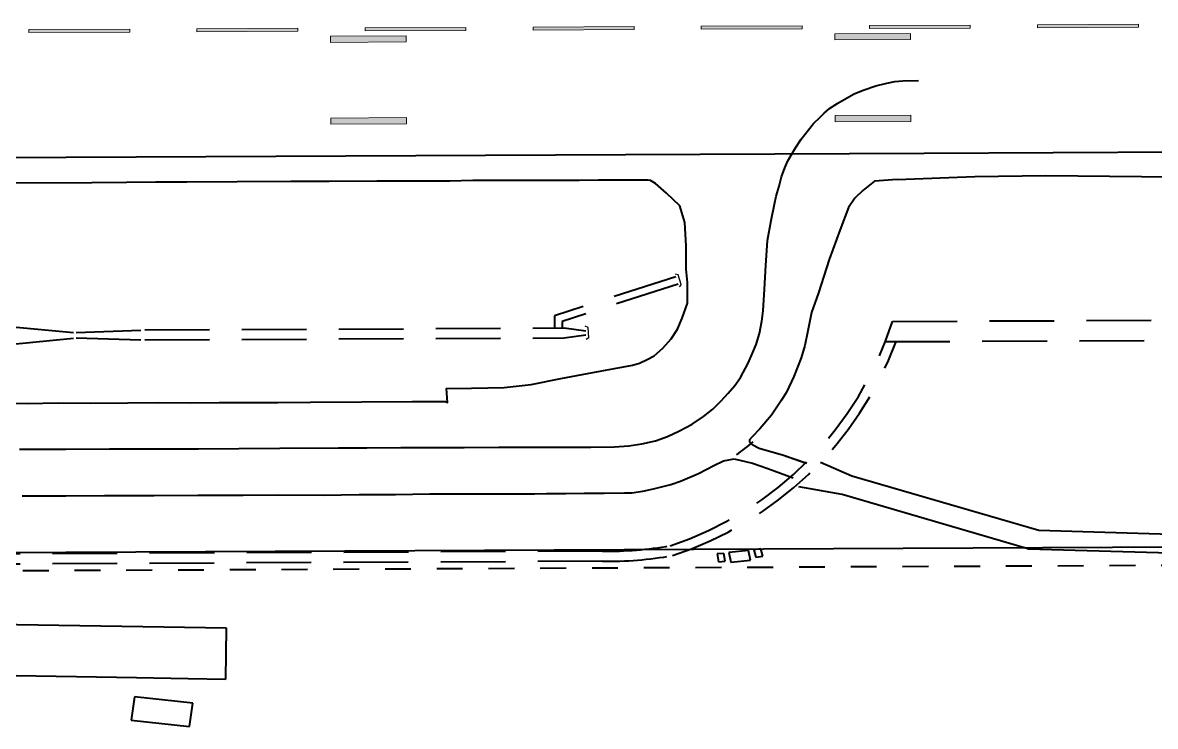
# Model space of a CAD drawing. Header units: metres. Extents: x 625987 to 635197, y 3048449 to 3066446.
# Drawn here: x 634638.626 to 634643.004, y 3063196.57 to 3063199.289 of the extents above; entities that cross this region are included whole.
import ezdxf

# ---------------------------------------------------------------- set-up
doc = ezdxf.new("R2010")
doc.units = ezdxf.units.M
for name, pattern in [('CENTER', [2, 1.25, -0.25, 0.25, -0.25]), ('DASHED', [0.75, 0.5, -0.25]), ('HIDDEN', [0.375, 0.25, -0.125])]:
    doc.linetypes.add(name, pattern=pattern)
for name, color, linetype, lineweight in [('C-BLDG', 253, 'Continuous', 5), ('C-CLER-AERO', 253, 'Continuous', 5), ('C-FENC-AIRF-SECU', 253, 'DASHED', 0), ('C-NTWK-WATR-AIRF', 253, 'HIDDEN', 0), ('C-ROAD-AIRF', 253, 'Continuous', 5), ('C-RUNN', 253, 'Continuous', 5), ('C-RUNN-CNTR', 253, 'Continuous', 18), ('C-RUNN-MARK', 253, 'Continuous', 0), ('C-RUNW-MARK', 252, 'Continuous', 20), ('C-SHLD', 253, 'Continuous', 5)]:
    doc.layers.add(name, color=color, linetype=linetype, lineweight=lineweight)
for name, color, linetype in [('C-ROAD-CNTR-N', 92, 'Continuous'), ('C-STRM-HEAD WALL', 253, 'Continuous'), ('C-TAXI-OTLN', 4, 'Continuous')]:
    doc.layers.add(name, color=color, linetype=linetype)
doc.styles.add('ADPI R', font='swiss.ttf')
doc.linetypes.add('OLS', pattern='A,4,-2,4,-2,["OLS",ADPI R,S=1.2,R=0,X=-1.7,Y=-0.5],-2,4,-2,4,-2', length=26)

# ---------------------------------------------------------------- blocks, each defined once
blk = doc.blocks.new('*U22')
at = {"layer": 'C-RUNN-MARK'}
for points in [[(634067.83, 3064449.39), (634066.99, 3064449.72), (634056.05, 3064421.79), (634056.88, 3064421.46)], [(634049.59, 3064402.84), (634048.75, 3064403.17), (634037.8, 3064375.24), (634038.64, 3064374.91)], [(634031.34, 3064356.29), (634030.51, 3064356.62), (634019.56, 3064328.68), (634020.4, 3064328.36)], [(634013.1, 3064309.74), (634012.26, 3064310.06), (634001.32, 3064282.13), (634002.16, 3064281.8)], [(633994.86, 3064263.18), (633994.02, 3064263.51), (633983.07, 3064235.58), (633983.91, 3064235.25)], [(633976.62, 3064216.63), (633975.78, 3064216.96), (633964.83, 3064189.03), (633965.67, 3064188.7)], [(633958.37, 3064170.08), (633957.53, 3064170.4), (633946.59, 3064142.47), (633947.43, 3064142.14)]]:
    blk.add_hatch(color=256, dxfattribs=at).paths.add_polyline_path(points)
for points in [[(634066.99, 3064449.72), (634056.05, 3064421.79), (634056.88, 3064421.46), (634067.83, 3064449.39)], [(634048.75, 3064403.17), (634037.8, 3064375.24), (634038.64, 3064374.91), (634049.59, 3064402.84)], [(634030.51, 3064356.62), (634019.56, 3064328.68), (634020.4, 3064328.36), (634031.34, 3064356.29)], [(634012.26, 3064310.06), (634001.32, 3064282.13), (634002.16, 3064281.8), (634013.1, 3064309.74)], [(633994.02, 3064263.51), (633983.07, 3064235.58), (633983.91, 3064235.25), (633994.86, 3064263.18)], [(633975.78, 3064216.96), (633964.83, 3064189.03), (633965.67, 3064188.7), (633976.62, 3064216.63)], [(633957.53, 3064170.4), (633946.59, 3064142.47), (633947.43, 3064142.14), (633958.37, 3064170.08)]]:
    blk.add_lwpolyline(points, close=True, dxfattribs=at)
blk = doc.blocks.new('*U23')
at = {"layer": 'C-RUNN-MARK'}
for points in [[(634067.83, 3064449.39), (634066.99, 3064449.72), (634056.05, 3064421.79), (634056.88, 3064421.46)], [(634049.59, 3064402.84), (634048.75, 3064403.17), (634037.8, 3064375.24), (634038.64, 3064374.91)], [(634031.34, 3064356.29), (634030.51, 3064356.62), (634019.56, 3064328.68), (634020.4, 3064328.36)], [(634013.1, 3064309.74), (634012.26, 3064310.06), (634001.32, 3064282.13), (634002.16, 3064281.8)], [(633994.86, 3064263.18), (633994.02, 3064263.51), (633983.07, 3064235.58), (633983.91, 3064235.25)], [(633976.62, 3064216.63), (633975.78, 3064216.96), (633964.83, 3064189.03), (633965.67, 3064188.7)], [(633958.37, 3064170.08), (633957.53, 3064170.4), (633946.59, 3064142.47), (633947.43, 3064142.14)]]:
    blk.add_hatch(color=256, dxfattribs=at).paths.add_polyline_path(points)
for points in [[(634066.99, 3064449.72), (634056.05, 3064421.79), (634056.88, 3064421.46), (634067.83, 3064449.39)], [(634048.75, 3064403.17), (634037.8, 3064375.24), (634038.64, 3064374.91), (634049.59, 3064402.84)], [(634030.51, 3064356.62), (634019.56, 3064328.68), (634020.4, 3064328.36), (634031.34, 3064356.29)], [(634012.26, 3064310.06), (634001.32, 3064282.13), (634002.16, 3064281.8), (634013.1, 3064309.74)], [(633994.02, 3064263.51), (633983.07, 3064235.58), (633983.91, 3064235.25), (633994.86, 3064263.18)], [(633975.78, 3064216.96), (633964.83, 3064189.03), (633965.67, 3064188.7), (633976.62, 3064216.63)], [(633957.53, 3064170.4), (633946.59, 3064142.47), (633947.43, 3064142.14), (633958.37, 3064170.08)]]:
    blk.add_lwpolyline(points, close=True, dxfattribs=at)
blk = doc.blocks.new('*E24')
at = {"layer": 'C-RUNN-MARK', "lineweight": 40, "xscale": 0.002599165789046899, "yscale": 0.002599239349365234, "zscale": 0.002599200000986457, "rotation": 111.6696554593716}
for name in ['*U22', '*U23']:
    blk.add_blockref(name, (642697.49157, 3064542.5593, 2882.9083), dxfattribs=at)
blk = doc.blocks.new('Kholsi_Close-flat-4')
at = {"layer": 'C-STRM-HEAD WALL', "ltscale": 0.1}
for points in [[(-0.11, 1.5), (-0.98, 1.92)], [(0.11, -1.5), (-0.11, 1.5)], [(0.11, -1.5), (-0.67, -2.05)]]:
    blk.add_lwpolyline(points, dxfattribs=at)
blk = doc.blocks.new('Kholsi_Close-flat-5')
at = {"layer": 'C-STRM-HEAD WALL', "ltscale": 0.1, "elevation": -1323.5}
for points in [[(-2.79, 2.31), (-3.72, 2.53)], [(-1.9, -0.56), (-2.79, 2.31)], [(-1.9, -0.56), (-2.54, -1.27)]]:
    blk.add_lwpolyline(points, dxfattribs=at)
blk = doc.blocks.new('Sup 2400m-flat-2')
at = {"layer": 'C-RUNW-MARK'}
h = blk.add_hatch(color=256, dxfattribs=at)
h.paths.add_polyline_path([(-922.5, 13.05), (-922.5, 11.25), (-900, 11.25), (-900, 13.05)])
h.paths.add_polyline_path([(-922.5, -13.05), (-922.5, -11.25), (-900, -11.25), (-900, -13.05)])
h.paths.add_polyline_path([(-772.5, 13.05), (-772.5, 11.25), (-750, 11.25), (-750, 13.05)])
h.paths.add_polyline_path([(-772.5, -13.05), (-772.5, -11.25), (-750, -11.25), (-750, -13.05)])
h.paths.add_polyline_path([(-622.5, 16.35), (-622.5, 14.55), (-600, 14.55), (-600, 16.35)])
h.paths.add_polyline_path([(-600, 13.05), (-600, 11.25), (-622.5, 11.25), (-622.5, 13.05)])
h.paths.add_polyline_path([(-622.5, -16.35), (-622.5, -14.55), (-600, -14.55), (-600, -16.35)])
h.paths.add_polyline_path([(-600, -13.05), (-600, -11.25), (-622.5, -11.25), (-622.5, -13.05)])
for points in [[(-922.5, 13.05), (-922.5, 11.25), (-900, 11.25), (-900, 13.05)], [(-772.5, 13.05), (-772.5, 11.25), (-750, 11.25), (-750, 13.05)], [(-922.5, -13.05), (-922.5, -11.25), (-900, -11.25), (-900, -13.05)], [(-772.5, -13.05), (-772.5, -11.25), (-750, -11.25), (-750, -13.05)]]:
    blk.add_lwpolyline(points, close=True, dxfattribs=at)

msp = doc.modelspace()

# ---------------------------------------------------------------- linework, layer by layer
at = {"layer": 'C-BLDG', "lineweight": 40}
for p, q in [((634641.4798, 3063197.2563, 24568986.0801), (634641.4525, 3063197.2518, 24568986.0801)), ((634641.4798, 3063197.2563, 24568986.0801), (634641.4525, 3063197.2518, 24568986.0801)), ((634641.4525, 3063197.2518, 24568986.0801), (634641.4598, 3063197.2234, 24568986.0801)), ((634641.4525, 3063197.2518, 24568986.0801), (634641.4598, 3063197.2234, 24568986.0801)), ((634641.4871, 3063197.228, 24568986.0801), (634641.4798, 3063197.2563, 24568986.0801)), ((634641.4871, 3063197.228, 24568986.0801), (634641.4798, 3063197.2563, 24568986.0801)), ((634641.3366, 3063197.2385, 24568986.0801), (634641.3106, 3063197.2364, 24568986.0801)), ((634641.3366, 3063197.2385, 24568986.0801), (634641.3106, 3063197.2364, 24568986.0801)), ((634641.3106, 3063197.2364, 24568986.0801), (634641.3157, 3063197.2061, 24568986.0801)), ((634641.3106, 3063197.2364, 24568986.0801), (634641.3157, 3063197.2061, 24568986.0801)), ((634641.3157, 3063197.2061, 24568986.0801), (634641.3417, 3063197.2082, 24568986.0801)), ((634641.3157, 3063197.2061, 24568986.0801), (634641.3417, 3063197.2082, 24568986.0801)), ((634641.3417, 3063197.2082, 24568986.0801), (634641.3366, 3063197.2385, 24568986.0801)), ((634641.3417, 3063197.2082, 24568986.0801), (634641.3366, 3063197.2385, 24568986.0801)), ((634641.4316, 3063197.2495, 24568986.0801), (634641.3553, 3063197.2416, 24568986.0801)), ((634641.4316, 3063197.2495, 24568986.0801), (634641.3553, 3063197.2416, 24568986.0801)), ((634641.3553, 3063197.2416, 24568986.0801), (634641.3631, 3063197.2039, 24568986.0801)), ((634641.3553, 3063197.2416, 24568986.0801), (634641.3631, 3063197.2039, 24568986.0801)), ((634641.3631, 3063197.2039, 24568986.0801), (634641.4394, 3063197.2118, 24568986.0801)), ((634641.3631, 3063197.2039, 24568986.0801), (634641.4394, 3063197.2118, 24568986.0801)), ((634641.4394, 3063197.2118, 24568986.0801), (634641.4316, 3063197.2495, 24568986.0801)), ((634641.4394, 3063197.2118, 24568986.0801), (634641.4316, 3063197.2495, 24568986.0801)), ((634641.4598, 3063197.2234, 24568986.0801), (634641.4871, 3063197.228, 24568986.0801)), ((634641.4598, 3063197.2234, 24568986.0801), (634641.4871, 3063197.228, 24568986.0801)), ((634639.4135, 3063196.9489, 24568986.0801), (634638.2224, 3063196.9695, 24568986.0801)), ((634639.4135, 3063196.9489, 24568986.0801), (634638.2224, 3063196.9695, 24568986.0801)), ((634639.411, 3063196.753, 24568986.0801), (634639.4135, 3063196.9489, 24568986.0801)), ((634639.411, 3063196.753, 24568986.0801), (634639.4135, 3063196.9489, 24568986.0801)), ((634638.2199, 3063196.7736, 24568986.0801), (634639.066, 3063196.7589, 24568986.0801)), ((634638.2199, 3063196.7736, 24568986.0801), (634639.066, 3063196.7589, 24568986.0801)), ((634639.066, 3063196.7589, 24568986.0801), (634639.2656, 3063196.7555, 24568986.0801)), ((634639.066, 3063196.7589, 24568986.0801), (634639.2656, 3063196.7555, 24568986.0801)), ((634639.2656, 3063196.7555, 24568986.0801), (634639.411, 3063196.753, 24568986.0801)), ((634639.2656, 3063196.7555, 24568986.0801), (634639.411, 3063196.753, 24568986.0801)), ((634639.0586, 3063196.684, 24568986.0801), (634639.0461, 3063196.5944, 24568986.0801)), ((634639.0586, 3063196.684, 24568986.0801), (634639.0461, 3063196.5944, 24568986.0801)), ((634639.2835, 3063196.6598, 24568986.0801), (634639.0586, 3063196.684, 24568986.0801)), ((634639.2835, 3063196.6598, 24568986.0801), (634639.0586, 3063196.684, 24568986.0801)), ((634639.271, 3063196.5702, 24568986.0801), (634639.2835, 3063196.6598, 24568986.0801)), ((634639.271, 3063196.5702, 24568986.0801), (634639.2835, 3063196.6598, 24568986.0801)), ((634639.0461, 3063196.5944, 24568986.0801), (634639.271, 3063196.5702, 24568986.0801)), ((634639.0461, 3063196.5944, 24568986.0801), (634639.271, 3063196.5702, 24568986.0801))]:
    msp.add_line(p, q, dxfattribs=at)
at = {"layer": 'C-CLER-AERO', "linetype": 'OLS', "lineweight": 40}
msp.add_line((634652.5942, 3063197.3079, 24568986.0801), (634612.9564, 3063197.1199, 24568986.0801), dxfattribs=at)
msp.add_line((634652.5942, 3063197.3079, 24568986.0801), (634612.9564, 3063197.1199, 24568986.0801), dxfattribs=at)
at = {"layer": 'C-FENC-AIRF-SECU', "lineweight": 40, "ltscale": 0.2}
msp.add_line((634647.1267, 3063197.211, 24568986.0801), (634631.7257, 3063197.1381, 24568986.0801), dxfattribs=at)
msp.add_line((634647.1267, 3063197.211, 24568986.0801), (634631.7257, 3063197.1381, 24568986.0801), dxfattribs=at)
at = {"layer": 'C-NTWK-WATR-AIRF', "lineweight": 40}
for p, q in [((634641.1501, 3063198.3074, 24568986.0801), (634640.6817, 3063198.1566, 24568986.0801)), ((634641.1501, 3063198.3074, 24568986.0801), (634640.6817, 3063198.1566, 24568986.0801)), ((634641.1593, 3063198.279, 24568986.0801), (634640.7117, 3063198.1348, 24568986.0801)), ((634641.1593, 3063198.279, 24568986.0801), (634640.7117, 3063198.1348, 24568986.0801)), ((634641.9879, 3063198.1346, 24568986.0801), (634652.7282, 3063198.1855, 24568986.0801)), ((634641.9879, 3063198.1346, 24568986.0801), (634652.7282, 3063198.1855, 24568986.0801)), ((634640.6817, 3063198.1566, 24568986.0801), (634640.6819, 3063198.1093, 24568986.0801)), ((634640.6817, 3063198.1566, 24568986.0801), (634640.6819, 3063198.1093, 24568986.0801)), ((634640.7117, 3063198.1348, 24568986.0801), (634640.7118, 3063198.1094, 24568986.0801)), ((634640.7117, 3063198.1348, 24568986.0801), (634640.7118, 3063198.1094, 24568986.0801)), ((634638.574, 3063198.1151, 24568986.0801), (634638.8333, 3063198.0914, 24568986.0801)), ((634638.574, 3063198.1151, 24568986.0801), (634638.8333, 3063198.0914, 24568986.0801)), ((634638.8333, 3063198.0914, 24568986.0801), (634639.0983, 3063198.1018, 24568986.0801)), ((634638.8333, 3063198.0914, 24568986.0801), (634639.0983, 3063198.1018, 24568986.0801)), ((634639.0983, 3063198.1018, 24568986.0801), (634640.7195, 3063198.1094, 24568986.0801)), ((634639.0983, 3063198.1018, 24568986.0801), (634640.7195, 3063198.1094, 24568986.0801)), ((634640.7195, 3063198.1094, 24568986.0801), (634640.8024, 3063198.0987, 24568986.0801)), ((634640.7195, 3063198.1094, 24568986.0801), (634640.8024, 3063198.0987, 24568986.0801)), ((634640.7197, 3063198.0711, 24568986.0801), (634640.8024, 3063198.0827, 24568986.0801)), ((634640.7197, 3063198.0711, 24568986.0801), (634640.8024, 3063198.0827, 24568986.0801)), ((634641.9603, 3063198.0565, 24568986.0801), (634652.7286, 3063198.1075, 24568986.0801)), ((634641.9603, 3063198.0565, 24568986.0801), (634652.7286, 3063198.1075, 24568986.0801)), ((634638.5744, 3063198.0451, 24568986.0801), (634638.8334, 3063198.0713, 24568986.0801)), ((634638.5744, 3063198.0451, 24568986.0801), (634638.8334, 3063198.0713, 24568986.0801)), ((634638.8334, 3063198.0713, 24568986.0801), (634639.0985, 3063198.0634, 24568986.0801)), ((634638.8334, 3063198.0713, 24568986.0801), (634639.0985, 3063198.0634, 24568986.0801)), ((634639.0985, 3063198.0634, 24568986.0801), (634640.7197, 3063198.0711, 24568986.0801)), ((634639.0985, 3063198.0634, 24568986.0801), (634640.7197, 3063198.0711, 24568986.0801)), ((634640.867, 3063197.2471, 24568986.0801), (634631.5559, 3063197.203, 24568986.0801)), ((634640.867, 3063197.2471, 24568986.0801), (634631.5559, 3063197.203, 24568986.0801)), ((634640.8668, 3063197.2081, 24568986.0801), (634631.5561, 3063197.164, 24568986.0801)), ((634640.8668, 3063197.2081, 24568986.0801), (634631.5561, 3063197.164, 24568986.0801))]:
    msp.add_line(p, q, dxfattribs=at)
for centre, major_axis, start_param, end_param in [((634640.7117, 3063198.5409, 24568986.0801), (0.9471, 0.9471), 4.243278, 5.189551), ((634640.7117, 3063198.5409, 24568986.0801), (0.9471, 0.9471), 4.243278, 5.189551), ((634640.7117, 3063198.5409, 24568986.0801), (0.9746, 0.9746), 4.241301, 5.138805), ((634640.7117, 3063198.5409, 24568986.0801), (0.9746, 0.9746), 4.241301, 5.138805), ((634640.8898, 3063198.603, 24568986.0801), (0.9589, 0.9589), 3.910174, 4.103734), ((634640.8898, 3063198.603, 24568986.0801), (0.9589, 0.9589), 3.910174, 4.103734), ((634640.8898, 3063198.603, 24568986.0801), (0.9865, 0.9865), 3.910478, 4.105686), ((634640.8898, 3063198.603, 24568986.0801), (0.9865, 0.9865), 3.910478, 4.105686)]:
    msp.add_ellipse(centre, major_axis=major_axis, ratio=1, start_param=start_param, end_param=end_param, dxfattribs=at)
at = {"layer": 'C-ROAD-AIRF', "lineweight": 40}
for p, q in [((634641.4355, 3063197.6769, 24568986.0801), (634641.4354, 3063197.6693, 24568986.0801)), ((634641.4355, 3063197.6769, 24568986.0801), (634641.4354, 3063197.6693, 24568986.0801)), ((634641.4354, 3063197.6693, 24568986.0801), (634641.4452, 3063197.6586, 24568986.0801)), ((634641.4354, 3063197.6693, 24568986.0801), (634641.4452, 3063197.6586, 24568986.0801)), ((634641.4452, 3063197.6586, 24568986.0801), (634641.4722, 3063197.6445, 24568986.0801)), ((634641.4452, 3063197.6586, 24568986.0801), (634641.4722, 3063197.6445, 24568986.0801)), ((634641.3344, 3063197.5966, 24568986.0801), (634641.3756, 3063197.6037, 24568986.0801)), ((634641.3344, 3063197.5966, 24568986.0801), (634641.3756, 3063197.6037, 24568986.0801)), ((634641.3756, 3063197.6037, 24568986.0801), (634641.4469, 3063197.5869, 24568986.0801)), ((634641.3756, 3063197.6037, 24568986.0801), (634641.4469, 3063197.5869, 24568986.0801)), ((634641.4722, 3063197.6445, 24568986.0801), (634641.5672, 3063197.6174, 24568986.0801)), ((634641.4722, 3063197.6445, 24568986.0801), (634641.5672, 3063197.6174, 24568986.0801)), ((634641.5672, 3063197.6174, 24568986.0801), (634641.6564, 3063197.587, 24568986.0801)), ((634641.5672, 3063197.6174, 24568986.0801), (634641.6564, 3063197.587, 24568986.0801)), ((634641.4469, 3063197.5869, 24568986.0801), (634641.506, 3063197.5664, 24568986.0801)), ((634641.4469, 3063197.5869, 24568986.0801), (634641.506, 3063197.5664, 24568986.0801)), ((634641.506, 3063197.5664, 24568986.0801), (634641.6045, 3063197.53, 24568986.0801)), ((634641.506, 3063197.5664, 24568986.0801), (634641.6045, 3063197.53, 24568986.0801)), ((634641.831, 3063197.5372, 24568986.0801), (634641.7101, 3063197.589, 24568986.0801)), ((634641.831, 3063197.5372, 24568986.0801), (634641.7101, 3063197.589, 24568986.0801)), ((634642.5542, 3063197.3265, 24568986.0801), (634641.831, 3063197.5372, 24568986.0801)), ((634642.5542, 3063197.3265, 24568986.0801), (634641.831, 3063197.5372, 24568986.0801)), ((634641.7932, 3063197.4662, 24568986.0801), (634641.6255, 3063197.4955, 24568986.0801)), ((634641.7932, 3063197.4662, 24568986.0801), (634641.6255, 3063197.4955, 24568986.0801)), ((634642.5107, 3063197.2555, 24568986.0801), (634641.7932, 3063197.4662, 24568986.0801)), ((634642.5107, 3063197.2555, 24568986.0801), (634641.7932, 3063197.4662, 24568986.0801)), ((634643.147, 3063197.3083, 24568986.0801), (634642.5542, 3063197.3265, 24568986.0801)), ((634643.147, 3063197.3083, 24568986.0801), (634642.5542, 3063197.3265, 24568986.0801)), ((634642.5107, 3063197.2555, 24568986.0801), (634643.2173, 3063197.237, 24568986.0801)), ((634642.5107, 3063197.2555, 24568986.0801), (634643.2173, 3063197.237, 24568986.0801))]:
    msp.add_line(p, q, dxfattribs=at)
msp.add_ellipse((634640.947, 3063198.2487, 24568986.0801), major_axis=(0.5421, 0.5421), ratio=1, start_param=4.536082, end_param=4.641036, dxfattribs=at)
msp.add_ellipse((634640.947, 3063198.2487, 24568986.0801), major_axis=(0.5421, 0.5421), ratio=1, start_param=4.536082, end_param=4.641036, dxfattribs=at)
at = {"layer": 'C-RUNN', "lineweight": 40, "ltscale": 0.1}
for p, q in [((634640.956, 3063198.7796, 24568986.0801), (634642.1099, 3063198.7851, 24568986.0801)), ((634640.956, 3063198.7796, 24568986.0801), (634642.1099, 3063198.7851, 24568986.0801)), ((634642.1099, 3063198.7851, 24568986.0801), (634650.3857, 3063198.8243, 24568986.0801)), ((634642.1099, 3063198.7851, 24568986.0801), (634650.3857, 3063198.8243, 24568986.0801)), ((634635.7606, 3063198.755, 24568986.0801), (634640.956, 3063198.7796, 24568986.0801)), ((634635.7606, 3063198.755, 24568986.0801), (634640.956, 3063198.7796, 24568986.0801))]:
    msp.add_line(p, q, dxfattribs=at)
at = {"layer": 'C-RUNN-CNTR', "linetype": 'CENTER', "lineweight": 40}
for p, q in [((634641.9235, 3063199.0448, 24568986.0801), (634641.9668, 3063199.0555, 24568986.0801)), ((634641.9235, 3063199.0448, 24568986.0801), (634641.9668, 3063199.0555, 24568986.0801)), ((634641.9668, 3063199.0555, 24568986.0801), (634641.9973, 3063199.0614, 24568986.0801)), ((634641.9668, 3063199.0555, 24568986.0801), (634641.9973, 3063199.0614, 24568986.0801)), ((634641.9973, 3063199.0614, 24568986.0801), (634642.0278, 3063199.0645, 24568986.0801)), ((634641.9973, 3063199.0614, 24568986.0801), (634642.0278, 3063199.0645, 24568986.0801)), ((634642.0278, 3063199.0645, 24568986.0801), (634642.0889, 3063199.0658, 24568986.0801)), ((634642.0278, 3063199.0645, 24568986.0801), (634642.0889, 3063199.0658, 24568986.0801)), ((634641.8101, 3063198.9978, 24568986.0801), (634641.8399, 3063199.0134, 24568986.0801)), ((634641.8101, 3063198.9978, 24568986.0801), (634641.8399, 3063199.0134, 24568986.0801)), ((634641.8399, 3063199.0134, 24568986.0801), (634641.875, 3063199.0288, 24568986.0801)), ((634641.8399, 3063199.0134, 24568986.0801), (634641.875, 3063199.0288, 24568986.0801)), ((634641.875, 3063199.0288, 24568986.0801), (634641.9235, 3063199.0448, 24568986.0801)), ((634641.875, 3063199.0288, 24568986.0801), (634641.9235, 3063199.0448, 24568986.0801)), ((634641.7444, 3063198.9568, 24568986.0801), (634641.7773, 3063198.9783, 24568986.0801)), ((634641.7444, 3063198.9568, 24568986.0801), (634641.7773, 3063198.9783, 24568986.0801)), ((634641.7773, 3063198.9783, 24568986.0801), (634641.8101, 3063198.9978, 24568986.0801)), ((634641.7773, 3063198.9783, 24568986.0801), (634641.8101, 3063198.9978, 24568986.0801)), ((634641.6833, 3063198.8995, 24568986.0801), (634641.707, 3063198.9226, 24568986.0801)), ((634641.6833, 3063198.8995, 24568986.0801), (634641.707, 3063198.9226, 24568986.0801)), ((634641.707, 3063198.9226, 24568986.0801), (634641.7238, 3063198.9399, 24568986.0801)), ((634641.707, 3063198.9226, 24568986.0801), (634641.7238, 3063198.9399, 24568986.0801)), ((634641.7238, 3063198.9399, 24568986.0801), (634641.7444, 3063198.9568, 24568986.0801)), ((634641.7238, 3063198.9399, 24568986.0801), (634641.7444, 3063198.9568, 24568986.0801)), ((634641.6357, 3063198.8388, 24568986.0801), (634641.6638, 3063198.8755, 24568986.0801)), ((634641.6357, 3063198.8388, 24568986.0801), (634641.6638, 3063198.8755, 24568986.0801)), ((634641.6638, 3063198.8755, 24568986.0801), (634641.6833, 3063198.8995, 24568986.0801)), ((634641.6638, 3063198.8755, 24568986.0801), (634641.6833, 3063198.8995, 24568986.0801)), ((634641.6126, 3063198.8056, 24568986.0801), (634641.6357, 3063198.8388, 24568986.0801)), ((634641.6126, 3063198.8056, 24568986.0801), (634641.6357, 3063198.8388, 24568986.0801)), ((634641.5962, 3063198.7766, 24568986.0801), (634641.6126, 3063198.8056, 24568986.0801)), ((634641.5962, 3063198.7766, 24568986.0801), (634641.6126, 3063198.8056, 24568986.0801)), ((634641.5724, 3063198.7281, 24568986.0801), (634641.5839, 3063198.7547, 24568986.0801)), ((634641.5724, 3063198.7281, 24568986.0801), (634641.5839, 3063198.7547, 24568986.0801)), ((634641.5839, 3063198.7547, 24568986.0801), (634641.5962, 3063198.7766, 24568986.0801)), ((634641.5839, 3063198.7547, 24568986.0801), (634641.5962, 3063198.7766, 24568986.0801)), ((634641.5597, 3063198.6935, 24568986.0801), (634641.5724, 3063198.7281, 24568986.0801)), ((634641.5597, 3063198.6935, 24568986.0801), (634641.5724, 3063198.7281, 24568986.0801)), ((634641.5389, 3063198.6182, 24568986.0801), (634641.5495, 3063198.6569, 24568986.0801)), ((634641.5389, 3063198.6182, 24568986.0801), (634641.5495, 3063198.6569, 24568986.0801)), ((634641.5495, 3063198.6569, 24568986.0801), (634641.5597, 3063198.6935, 24568986.0801)), ((634641.5495, 3063198.6569, 24568986.0801), (634641.5597, 3063198.6935, 24568986.0801)), ((634641.5319, 3063198.5875, 24568986.0801), (634641.5389, 3063198.6182, 24568986.0801)), ((634641.5319, 3063198.5875, 24568986.0801), (634641.5389, 3063198.6182, 24568986.0801)), ((634641.5189, 3063198.5246, 24568986.0801), (634641.5319, 3063198.5875, 24568986.0801)), ((634641.5189, 3063198.5246, 24568986.0801), (634641.5319, 3063198.5875, 24568986.0801)), ((634641.5053, 3063198.4477, 24568986.0801), (634641.5189, 3063198.5246, 24568986.0801)), ((634641.5053, 3063198.4477, 24568986.0801), (634641.5189, 3063198.5246, 24568986.0801)), ((634641.4991, 3063198.3505, 24568986.0801), (634641.5053, 3063198.4477, 24568986.0801)), ((634641.4991, 3063198.3505, 24568986.0801), (634641.5053, 3063198.4477, 24568986.0801)), ((634641.4935, 3063198.2599, 24568986.0801), (634641.4991, 3063198.3505, 24568986.0801)), ((634641.4935, 3063198.2599, 24568986.0801), (634641.4991, 3063198.3505, 24568986.0801)), ((634641.4884, 3063198.1753, 24568986.0801), (634641.4935, 3063198.2599, 24568986.0801)), ((634641.4884, 3063198.1753, 24568986.0801), (634641.4935, 3063198.2599, 24568986.0801)), ((634641.4829, 3063198.1351, 24568986.0801), (634641.4884, 3063198.1753, 24568986.0801)), ((634641.4829, 3063198.1351, 24568986.0801), (634641.4884, 3063198.1753, 24568986.0801)), ((634641.4741, 3063198.0886, 24568986.0801), (634641.4829, 3063198.1351, 24568986.0801)), ((634641.4741, 3063198.0886, 24568986.0801), (634641.4829, 3063198.1351, 24568986.0801)), ((634641.4612, 3063198.0456, 24568986.0801), (634641.4741, 3063198.0886, 24568986.0801)), ((634641.4612, 3063198.0456, 24568986.0801), (634641.4741, 3063198.0886, 24568986.0801)), ((634641.4474, 3063198.0122, 24568986.0801), (634641.4612, 3063198.0456, 24568986.0801)), ((634641.4474, 3063198.0122, 24568986.0801), (634641.4612, 3063198.0456, 24568986.0801)), ((634641.4301, 3063197.9735, 24568986.0801), (634641.4474, 3063198.0122, 24568986.0801)), ((634641.4301, 3063197.9735, 24568986.0801), (634641.4474, 3063198.0122, 24568986.0801)), ((634641.4009, 3063197.9182, 24568986.0801), (634641.4301, 3063197.9735, 24568986.0801)), ((634641.4009, 3063197.9182, 24568986.0801), (634641.4301, 3063197.9735, 24568986.0801)), ((634641.3782, 3063197.8874, 24568986.0801), (634641.4009, 3063197.9182, 24568986.0801)), ((634641.3782, 3063197.8874, 24568986.0801), (634641.4009, 3063197.9182, 24568986.0801)), ((634641.3532, 3063197.8573, 24568986.0801), (634641.3782, 3063197.8874, 24568986.0801)), ((634641.3532, 3063197.8573, 24568986.0801), (634641.3782, 3063197.8874, 24568986.0801)), ((634641.2938, 3063197.796, 24568986.0801), (634641.326, 3063197.8277, 24568986.0801)), ((634641.2938, 3063197.796, 24568986.0801), (634641.326, 3063197.8277, 24568986.0801)), ((634641.326, 3063197.8277, 24568986.0801), (634641.3532, 3063197.8573, 24568986.0801)), ((634641.326, 3063197.8277, 24568986.0801), (634641.3532, 3063197.8573, 24568986.0801)), ((634641.2578, 3063197.7668, 24568986.0801), (634641.2938, 3063197.796, 24568986.0801)), ((634641.2578, 3063197.7668, 24568986.0801), (634641.2938, 3063197.796, 24568986.0801)), ((634641.1654, 3063197.7118, 24568986.0801), (634641.2134, 3063197.738, 24568986.0801)), ((634641.1654, 3063197.7118, 24568986.0801), (634641.2134, 3063197.738, 24568986.0801)), ((634641.2134, 3063197.738, 24568986.0801), (634641.2578, 3063197.7668, 24568986.0801)), ((634641.2134, 3063197.738, 24568986.0801), (634641.2578, 3063197.7668, 24568986.0801)), ((634641.0717, 3063197.6736, 24568986.0801), (634641.1179, 3063197.6903, 24568986.0801)), ((634641.0717, 3063197.6736, 24568986.0801), (634641.1179, 3063197.6903, 24568986.0801)), ((634641.1179, 3063197.6903, 24568986.0801), (634641.1654, 3063197.7118, 24568986.0801)), ((634641.1179, 3063197.6903, 24568986.0801), (634641.1654, 3063197.7118, 24568986.0801)), ((634639.4616, 3063197.6436, 24568986.0801), (634639.62, 3063197.6455, 24568986.0801)), ((634639.4616, 3063197.6436, 24568986.0801), (634639.62, 3063197.6455, 24568986.0801)), ((634639.62, 3063197.6455, 24568986.0801), (634639.8467, 3063197.6462, 24568986.0801)), ((634639.62, 3063197.6455, 24568986.0801), (634639.8467, 3063197.6462, 24568986.0801)), ((634639.8467, 3063197.6462, 24568986.0801), (634639.9562, 3063197.6459, 24568986.0801)), ((634639.8467, 3063197.6462, 24568986.0801), (634639.9562, 3063197.6459, 24568986.0801)), ((634639.9562, 3063197.6459, 24568986.0801), (634640.0873, 3063197.6481, 24568986.0801)), ((634639.9562, 3063197.6459, 24568986.0801), (634640.0873, 3063197.6481, 24568986.0801)), ((634640.0873, 3063197.6481, 24568986.0801), (634640.3326, 3063197.6481, 24568986.0801)), ((634640.0873, 3063197.6481, 24568986.0801), (634640.3326, 3063197.6481, 24568986.0801)), ((634640.3326, 3063197.6481, 24568986.0801), (634640.467, 3063197.6483, 24568986.0801)), ((634640.3326, 3063197.6481, 24568986.0801), (634640.467, 3063197.6483, 24568986.0801)), ((634640.467, 3063197.6483, 24568986.0801), (634640.6004, 3063197.6489, 24568986.0801)), ((634640.467, 3063197.6483, 24568986.0801), (634640.6004, 3063197.6489, 24568986.0801)), ((634640.6004, 3063197.6489, 24568986.0801), (634640.8224, 3063197.6493, 24568986.0801)), ((634640.6004, 3063197.6489, 24568986.0801), (634640.8224, 3063197.6493, 24568986.0801)), ((634640.8224, 3063197.6493, 24568986.0801), (634640.9139, 3063197.6497, 24568986.0801)), ((634640.8224, 3063197.6493, 24568986.0801), (634640.9139, 3063197.6497, 24568986.0801)), ((634640.9139, 3063197.6497, 24568986.0801), (634640.9695, 3063197.654, 24568986.0801)), ((634640.9139, 3063197.6497, 24568986.0801), (634640.9695, 3063197.654, 24568986.0801)), ((634640.9695, 3063197.654, 24568986.0801), (634641.0189, 3063197.6611, 24568986.0801)), ((634640.9695, 3063197.654, 24568986.0801), (634641.0189, 3063197.6611, 24568986.0801)), ((634641.0189, 3063197.6611, 24568986.0801), (634641.0717, 3063197.6736, 24568986.0801)), ((634641.0189, 3063197.6611, 24568986.0801), (634641.0717, 3063197.6736, 24568986.0801)), ((634638.614, 3063197.6405, 24568986.0801), (634638.7926, 3063197.6413, 24568986.0801)), ((634638.614, 3063197.6405, 24568986.0801), (634638.7926, 3063197.6413, 24568986.0801)), ((634638.7926, 3063197.6413, 24568986.0801), (634638.9613, 3063197.6424, 24568986.0801)), ((634638.7926, 3063197.6413, 24568986.0801), (634638.9613, 3063197.6424, 24568986.0801)), ((634638.9613, 3063197.6424, 24568986.0801), (634639.1518, 3063197.6426, 24568986.0801)), ((634638.9613, 3063197.6424, 24568986.0801), (634639.1518, 3063197.6426, 24568986.0801)), ((634639.1518, 3063197.6426, 24568986.0801), (634639.3061, 3063197.643, 24568986.0801)), ((634639.1518, 3063197.6426, 24568986.0801), (634639.3061, 3063197.643, 24568986.0801)), ((634639.3061, 3063197.643, 24568986.0801), (634639.4616, 3063197.6436, 24568986.0801)), ((634639.3061, 3063197.643, 24568986.0801), (634639.4616, 3063197.6436, 24568986.0801))]:
    msp.add_line(p, q, dxfattribs=at)
at = {"layer": 'C-SHLD', "lineweight": 40}
for p, q in [((634642.3062, 3063198.6949, 24568986.0801), (634642.5802, 3063198.6982, 24568986.0801)), ((634642.3062, 3063198.6949, 24568986.0801), (634642.5802, 3063198.6982, 24568986.0801)), ((634642.5802, 3063198.6982, 24568986.0801), (634642.9504, 3063198.6943, 24568986.0801)), ((634642.5802, 3063198.6982, 24568986.0801), (634642.9504, 3063198.6943, 24568986.0801)), ((634642.0061, 3063198.6829, 24568986.0801), (634642.3062, 3063198.6949, 24568986.0801)), ((634642.0061, 3063198.6829, 24568986.0801), (634642.3062, 3063198.6949, 24568986.0801)), ((634642.0061, 3063198.6829, 24568986.0801), (634642.0061, 3063198.6829, 24568986.0801)), ((634642.0061, 3063198.6829, 24568986.0801), (634642.0061, 3063198.6829, 24568986.0801)), ((634642.9504, 3063198.6943, 24568986.0801), (634643.2584, 3063198.6928, 24568986.0801)), ((634642.9504, 3063198.6943, 24568986.0801), (634643.2584, 3063198.6928, 24568986.0801))]:
    msp.add_line(p, q, dxfattribs=at)
for points in [[(634641.1144, 3063198.6304, 24568986.0801), (634641.0723, 3063198.6676, 24568986.0801), (634641.0524, 3063198.6795, 24568986.0801), (634641.0432, 3063198.6799, 24568986.0801), (634640.943, 3063198.6808, 24568986.0801), (634640.8518, 3063198.6808, 24568986.0801), (634640.7776, 3063198.6795, 24568986.0801), (634640.7127, 3063198.6794, 24568986.0801), (634640.6173, 3063198.6787, 24568986.0801), (634640.5513, 3063198.6791, 24568986.0801), (634640.4536, 3063198.679, 24568986.0801), (634640.366, 3063198.6788, 24568986.0801), (634640.2769, 3063198.6771, 24568986.0801), (634640.1966, 3063198.677, 24568986.0801), (634639.9945, 3063198.6768, 24568986.0801), (634639.8103, 3063198.6748, 24568986.0801), (634639.6629, 3063198.6756, 24568986.0801), (634639.4547, 3063198.674, 24568986.0801), (634639.2605, 3063198.6726, 24568986.0801), (634639.1415, 3063198.6721, 24568986.0801), (634639.0271, 3063198.6711, 24568986.0801), (634638.8936, 3063198.6706, 24568986.0801), (634638.5644, 3063198.6687, 24568986.0801)], [(634641.1144, 3063198.6304, 24568986.0801), (634641.0723, 3063198.6676, 24568986.0801), (634641.0524, 3063198.6795, 24568986.0801), (634641.0432, 3063198.6799, 24568986.0801), (634640.943, 3063198.6808, 24568986.0801), (634640.8518, 3063198.6808, 24568986.0801), (634640.7776, 3063198.6795, 24568986.0801), (634640.7127, 3063198.6794, 24568986.0801), (634640.6173, 3063198.6787, 24568986.0801), (634640.5513, 3063198.6791, 24568986.0801), (634640.4536, 3063198.679, 24568986.0801), (634640.366, 3063198.6788, 24568986.0801), (634640.2769, 3063198.6771, 24568986.0801), (634640.1966, 3063198.677, 24568986.0801), (634639.9945, 3063198.6768, 24568986.0801), (634639.8103, 3063198.6748, 24568986.0801), (634639.6629, 3063198.6756, 24568986.0801), (634639.4547, 3063198.674, 24568986.0801), (634639.2605, 3063198.6726, 24568986.0801), (634639.1415, 3063198.6721, 24568986.0801), (634639.0271, 3063198.6711, 24568986.0801), (634638.8936, 3063198.6706, 24568986.0801), (634638.5644, 3063198.6687, 24568986.0801)], [(634638.5045, 3063197.8184, 24568986.0801), (634638.644, 3063197.818, 24568986.0801), (634638.7633, 3063197.8198, 24568986.0801), (634638.8887, 3063197.8187, 24568986.0801), (634639.033, 3063197.8207, 24568986.0801), (634639.1514, 3063197.821, 24568986.0801), (634639.2743, 3063197.8202, 24568986.0801), (634639.3852, 3063197.8218, 24568986.0801), (634639.4967, 3063197.8213, 24568986.0801), (634639.612, 3063197.8218, 24568986.0801), (634639.7384, 3063197.8224, 24568986.0801), (634639.9365, 3063197.8237, 24568986.0801), (634640.1311, 3063197.8252, 24568986.0801), (634640.2609, 3063197.8257, 24568986.0801), (634640.268, 3063197.8219, 24568986.0801), (634640.2638, 3063197.8757, 24568986.0801), (634640.3606, 3063197.877, 24568986.0801), (634640.4873, 3063197.8792, 24568986.0801), (634640.5915, 3063197.8913, 24568986.0801), (634640.7061, 3063197.9139, 24568986.0801), (634640.8303, 3063197.9368, 24568986.0801), (634640.9831, 3063197.9662, 24568986.0801), (634641.0098, 3063197.9728, 24568986.0801), (634641.0404, 3063197.9872, 24568986.0801), (634641.0676, 3063198.0016, 24568986.0801), (634641.1008, 3063198.031, 24568986.0801), (634641.1327, 3063198.0669, 24568986.0801), (634641.157, 3063198.105, 24568986.0801), (634641.1746, 3063198.1478, 24568986.0801), (634641.1964, 3063198.2046, 24568986.0801), (634641.1963, 3063198.2849, 24568986.0801), (634641.1908, 3063198.3365, 24568986.0801), (634641.1904, 3063198.4268, 24568986.0801), (634641.1849, 3063198.5166, 24568986.0801), (634641.1663, 3063198.5811, 24568986.0801), (634641.1144, 3063198.6304, 24568986.0801)], [(634638.5045, 3063197.8184, 24568986.0801), (634638.644, 3063197.818, 24568986.0801), (634638.7633, 3063197.8198, 24568986.0801), (634638.8887, 3063197.8187, 24568986.0801), (634639.033, 3063197.8207, 24568986.0801), (634639.1514, 3063197.821, 24568986.0801), (634639.2743, 3063197.8202, 24568986.0801), (634639.3852, 3063197.8218, 24568986.0801), (634639.4967, 3063197.8213, 24568986.0801), (634639.612, 3063197.8218, 24568986.0801), (634639.7384, 3063197.8224, 24568986.0801), (634639.9365, 3063197.8237, 24568986.0801), (634640.1311, 3063197.8252, 24568986.0801), (634640.2609, 3063197.8257, 24568986.0801), (634640.268, 3063197.8219, 24568986.0801), (634640.2638, 3063197.8757, 24568986.0801), (634640.3606, 3063197.877, 24568986.0801), (634640.4873, 3063197.8792, 24568986.0801), (634640.5915, 3063197.8913, 24568986.0801), (634640.7061, 3063197.9139, 24568986.0801), (634640.8303, 3063197.9368, 24568986.0801), (634640.9831, 3063197.9662, 24568986.0801), (634641.0098, 3063197.9728, 24568986.0801), (634641.0404, 3063197.9872, 24568986.0801), (634641.0676, 3063198.0016, 24568986.0801), (634641.1008, 3063198.031, 24568986.0801), (634641.1327, 3063198.0669, 24568986.0801), (634641.157, 3063198.105, 24568986.0801), (634641.1746, 3063198.1478, 24568986.0801), (634641.1964, 3063198.2046, 24568986.0801), (634641.1963, 3063198.2849, 24568986.0801), (634641.1908, 3063198.3365, 24568986.0801), (634641.1904, 3063198.4268, 24568986.0801), (634641.1849, 3063198.5166, 24568986.0801), (634641.1663, 3063198.5811, 24568986.0801), (634641.1144, 3063198.6304, 24568986.0801)]]:
    msp.add_polyline3d(points, dxfattribs=at)
at = {"layer": 'C-TAXI-OTLN', "color": 253, "lineweight": 40}
for p, q in [((634641.2383, 3063197.5477, 24568986.0801), (634641.2972, 3063197.5781, 24568986.0801)), ((634641.2383, 3063197.5477, 24568986.0801), (634641.2972, 3063197.5781, 24568986.0801)), ((634641.2972, 3063197.5781, 24568986.0801), (634641.3344, 3063197.5966, 24568986.0801)), ((634641.2972, 3063197.5781, 24568986.0801), (634641.3344, 3063197.5966, 24568986.0801)), ((634641.1314, 3063197.5043, 24568986.0801), (634641.1687, 3063197.5176, 24568986.0801)), ((634641.1314, 3063197.5043, 24568986.0801), (634641.1687, 3063197.5176, 24568986.0801)), ((634641.1687, 3063197.5176, 24568986.0801), (634641.2383, 3063197.5477, 24568986.0801)), ((634641.1687, 3063197.5176, 24568986.0801), (634641.2383, 3063197.5477, 24568986.0801)), ((634640.6509, 3063197.4692, 24568986.0801), (634640.7252, 3063197.4702, 24568986.0801)), ((634640.6509, 3063197.4692, 24568986.0801), (634640.7252, 3063197.4702, 24568986.0801)), ((634640.7252, 3063197.4702, 24568986.0801), (634640.7967, 3063197.471, 24568986.0801)), ((634640.7252, 3063197.4702, 24568986.0801), (634640.7967, 3063197.471, 24568986.0801)), ((634640.7967, 3063197.471, 24568986.0801), (634640.8731, 3063197.4708, 24568986.0801)), ((634640.7967, 3063197.471, 24568986.0801), (634640.8731, 3063197.4708, 24568986.0801)), ((634640.8731, 3063197.4708, 24568986.0801), (634640.9528, 3063197.4719, 24568986.0801)), ((634640.8731, 3063197.4708, 24568986.0801), (634640.9528, 3063197.4719, 24568986.0801)), ((634640.9528, 3063197.4719, 24568986.0801), (634640.9801, 3063197.4727, 24568986.0801)), ((634640.9528, 3063197.4719, 24568986.0801), (634640.9801, 3063197.4727, 24568986.0801)), ((634640.9801, 3063197.4727, 24568986.0801), (634641.023, 3063197.4792, 24568986.0801)), ((634640.9801, 3063197.4727, 24568986.0801), (634641.023, 3063197.4792, 24568986.0801)), ((634641.023, 3063197.4792, 24568986.0801), (634641.0649, 3063197.4873, 24568986.0801)), ((634641.023, 3063197.4792, 24568986.0801), (634641.0649, 3063197.4873, 24568986.0801)), ((634641.0649, 3063197.4873, 24568986.0801), (634641.1314, 3063197.5043, 24568986.0801)), ((634641.0649, 3063197.4873, 24568986.0801), (634641.1314, 3063197.5043, 24568986.0801)), ((634638.6241, 3063197.4612, 24568986.0801), (634638.7935, 3063197.4608, 24568986.0801)), ((634638.6241, 3063197.4612, 24568986.0801), (634638.7935, 3063197.4608, 24568986.0801)), ((634638.7935, 3063197.4608, 24568986.0801), (634638.9425, 3063197.4619, 24568986.0801)), ((634638.7935, 3063197.4608, 24568986.0801), (634638.9425, 3063197.4619, 24568986.0801)), ((634638.9425, 3063197.4619, 24568986.0801), (634639.1339, 3063197.4621, 24568986.0801)), ((634638.9425, 3063197.4619, 24568986.0801), (634639.1339, 3063197.4621, 24568986.0801)), ((634639.1339, 3063197.4621, 24568986.0801), (634639.3033, 3063197.4637, 24568986.0801)), ((634639.1339, 3063197.4621, 24568986.0801), (634639.3033, 3063197.4637, 24568986.0801)), ((634639.3033, 3063197.4637, 24568986.0801), (634639.4781, 3063197.463, 24568986.0801)), ((634639.3033, 3063197.4637, 24568986.0801), (634639.4781, 3063197.463, 24568986.0801)), ((634639.4781, 3063197.463, 24568986.0801), (634639.6162, 3063197.4643, 24568986.0801)), ((634639.4781, 3063197.463, 24568986.0801), (634639.6162, 3063197.4643, 24568986.0801)), ((634639.6162, 3063197.4643, 24568986.0801), (634639.7874, 3063197.4639, 24568986.0801)), ((634639.6162, 3063197.4643, 24568986.0801), (634639.7874, 3063197.4639, 24568986.0801)), ((634639.7874, 3063197.4639, 24568986.0801), (634639.9267, 3063197.4656, 24568986.0801)), ((634639.7874, 3063197.4639, 24568986.0801), (634639.9267, 3063197.4656, 24568986.0801)), ((634639.9267, 3063197.4656, 24568986.0801), (634640.0667, 3063197.4658, 24568986.0801)), ((634639.9267, 3063197.4656, 24568986.0801), (634640.0667, 3063197.4658, 24568986.0801)), ((634640.0667, 3063197.4658, 24568986.0801), (634640.2001, 3063197.4685, 24568986.0801)), ((634640.0667, 3063197.4658, 24568986.0801), (634640.2001, 3063197.4685, 24568986.0801)), ((634640.2001, 3063197.4685, 24568986.0801), (634640.3498, 3063197.4684, 24568986.0801)), ((634640.2001, 3063197.4685, 24568986.0801), (634640.3498, 3063197.4684, 24568986.0801)), ((634640.3498, 3063197.4684, 24568986.0801), (634640.4626, 3063197.4683, 24568986.0801)), ((634640.3498, 3063197.4684, 24568986.0801), (634640.4626, 3063197.4683, 24568986.0801)), ((634640.4626, 3063197.4683, 24568986.0801), (634640.6039, 3063197.4686, 24568986.0801)), ((634640.4626, 3063197.4683, 24568986.0801), (634640.6039, 3063197.4686, 24568986.0801)), ((634640.6039, 3063197.4686, 24568986.0801), (634640.6509, 3063197.4692, 24568986.0801)), ((634640.6039, 3063197.4686, 24568986.0801), (634640.6509, 3063197.4692, 24568986.0801))]:
    msp.add_line(p, q, dxfattribs=at)
msp.add_polyline3d([(634642.0061, 3063198.6829, 24568986.0801), (634641.9187, 3063198.6772, 24568986.0801), (634641.8737, 3063198.64, 24568986.0801), (634641.8423, 3063198.6108, 24568986.0801), (634641.8187, 3063198.5752, 24568986.0801), (634641.7865, 3063198.4902, 24568986.0801), (634641.7433, 3063198.3745, 24568986.0801), (634641.7232, 3063198.3099, 24568986.0801), (634641.7016, 3063198.2446, 24568986.0801), (634641.6752, 3063198.1694, 24568986.0801), (634641.6608, 3063198.0986, 24568986.0801), (634641.6493, 3063198.0422, 24568986.0801), (634641.6351, 3063197.9944, 24568986.0801), (634641.6068, 3063197.9213, 24568986.0801), (634641.579, 3063197.8619, 24568986.0801), (634641.5594, 3063197.8299, 24568986.0801), (634641.5203, 3063197.7731, 24568986.0801), (634641.4756, 3063197.7197, 24568986.0801), (634641.4452, 3063197.6886, 24568986.0801), (634641.4355, 3063197.6769, 24568986.0801), (634641.4354, 3063197.6693, 24568986.0801), (634641.4452, 3063197.6586, 24568986.0801), (634641.4722, 3063197.6445, 24568986.0801), (634641.5672, 3063197.6174, 24568986.0801), (634641.6509, 3063197.5888, 24568986.0801)], dxfattribs=at)
msp.add_polyline3d([(634642.0061, 3063198.6829, 24568986.0801), (634641.9187, 3063198.6772, 24568986.0801), (634641.8737, 3063198.64, 24568986.0801), (634641.8423, 3063198.6108, 24568986.0801), (634641.8187, 3063198.5752, 24568986.0801), (634641.7865, 3063198.4902, 24568986.0801), (634641.7433, 3063198.3745, 24568986.0801), (634641.7232, 3063198.3099, 24568986.0801), (634641.7016, 3063198.2446, 24568986.0801), (634641.6752, 3063198.1694, 24568986.0801), (634641.6608, 3063198.0986, 24568986.0801), (634641.6493, 3063198.0422, 24568986.0801), (634641.6351, 3063197.9944, 24568986.0801), (634641.6068, 3063197.9213, 24568986.0801), (634641.579, 3063197.8619, 24568986.0801), (634641.5594, 3063197.8299, 24568986.0801), (634641.5203, 3063197.7731, 24568986.0801), (634641.4756, 3063197.7197, 24568986.0801), (634641.4452, 3063197.6886, 24568986.0801), (634641.4355, 3063197.6769, 24568986.0801), (634641.4354, 3063197.6693, 24568986.0801), (634641.4452, 3063197.6586, 24568986.0801), (634641.4722, 3063197.6445, 24568986.0801), (634641.5672, 3063197.6174, 24568986.0801), (634641.6509, 3063197.5888, 24568986.0801)], dxfattribs=at)

# ---------------------------------------------------------------- block references
at = {"lineweight": 40, "xscale": 0.01299634186923651, "yscale": 0.01299619767814875, "zscale": 0.01299600020070102, "rotation": 0.2706577389460842}
for name, p in [('Sup 2400m-flat-2', (634651.8054, 3063199.1234, 24568986.0801)), ('Sup 2400m-flat-2', (634651.8054, 3063199.1234, 24568986.0801)), ('Kholsi_Close-flat-5', (634641.1963, 3063198.2849, 24569003.2803)), ('Kholsi_Close-flat-5', (634641.1963, 3063198.2849, 24569003.2803)), ('Kholsi_Close-flat-4', (634640.8128, 3063198.0914, 24568986.0801)), ('Kholsi_Close-flat-4', (634640.8128, 3063198.0914, 24568986.0801))]:
    msp.add_blockref(name, p, dxfattribs=at)
at = {"layer": 'C-ROAD-CNTR-N', "xscale": 5.000000018859282, "yscale": 5.000000447966158, "zscale": 5.000000075318439}
msp.add_blockref('*E24', (-2538794.4694, -12252466.7879, 24554571.5384), dxfattribs=at)

doc.saveas('drawing.dxf')
